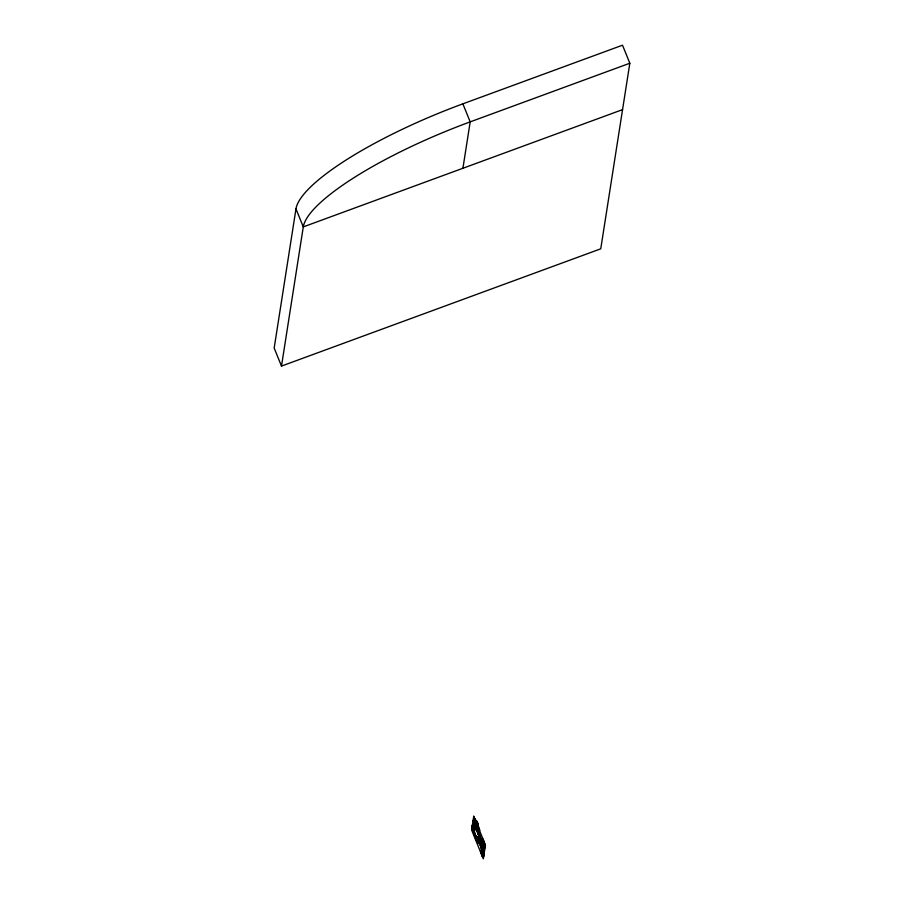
<?xml version="1.0" encoding="UTF-8"?>
<svg xmlns="http://www.w3.org/2000/svg" width="904" height="904" viewBox="0 0 904 904"><rect width="100%" height="100%" fill="white"/><g stroke="black" fill="none" stroke-linecap="round" stroke-linejoin="round"><path stroke-width="1.36" d="M295.981 208.869L274.172 348.063L281.494 366.086L600.753 248.815L629.828 63.235L622.506 45.2L462.871 103.836A171.681 40.657 -22.1 0 0 295.981 208.869L303.292 226.893L281.494 366.086M462.927 168.257L470.193 121.87L462.871 103.836M629.828 63.235L470.193 121.87A171.681 40.657 -22.1 0 0 303.292 226.893L622.562 109.621M476.996 821.499L478.227 824.821M476.95 821.792L478.182 825.103M476.905 822.075L479.719 830.064M475.131 818.538L479.628 830.64M482.962 838.957L485.086 845.161M482.849 839.646L485.03 845.511M475.097 818.832L477.911 826.821M482.792 839.986L484.973 845.85M476.634 823.793L477.866 827.103M482.747 840.336L484.917 846.189M476.589 824.075L477.82 827.386M482.691 840.675L484.872 846.539M476.544 824.358L477.775 827.68M482.634 841.025L484.815 846.878M482.578 841.364L484.759 847.229M482.533 841.703L484.702 847.568M473.662 818.888L484.657 847.907M482.42 842.392L484.6 848.257M473.617 819.171L484.487 848.935M473.504 819.86L484.442 849.285M473.447 820.199L484.386 849.624M473.402 820.549L484.329 849.975M473.346 820.889L484.273 850.314M473.3 821.171L484.228 850.596M480.6 842.935L481.719 845.941M473.176 823.872L474.634 827.793M478.77 838.901L483.052 850.438M473.029 823.951L475.176 829.725M478.318 838.166L483.335 851.681M472.882 824.041L474.984 829.702M477.922 837.612L483.538 852.709M472.736 824.12L474.792 829.669M477.628 837.307L483.663 853.557M472.622 824.312L474.679 829.872M477.346 837.047L483.73 854.223M472.543 824.584L474.487 830.313M477.075 836.776L483.776 854.822M476.837 836.641L479.741 844.46M481.199 848.37L483.776 855.32M472.385 825.137L474.464 830.742M476.6 836.482L479.346 843.873M481.369 849.331L483.753 855.738M472.306 825.409L474.566 831.996M476.035 835.94L479.03 843.534M481.459 850.065L483.629 856.393M472.25 826.222L478.555 843.217M481.436 850.969L483.55 856.642M472.261 826.776L478.34 843.127M481.323 851.161L483.459 856.89M472.306 827.375L478.092 842.935M481.21 851.353L483.369 857.15M472.419 828.177L477.809 842.686M481.097 851.511L483.233 857.263M472.577 829.081L477.459 842.223M480.883 851.432L483.064 857.32M472.848 830.301L477.041 841.579M480.679 851.353L482.905 857.365M473.289 831.974L476.363 840.245M480.465 851.285L482.747 857.421M473.911 834.143L475.323 837.929M477.041 821.216L478.272 824.527M473.741 816.255L471.594 829.951L483.301 858.8L485.448 845.093L473.741 816.255"/></g></svg>
